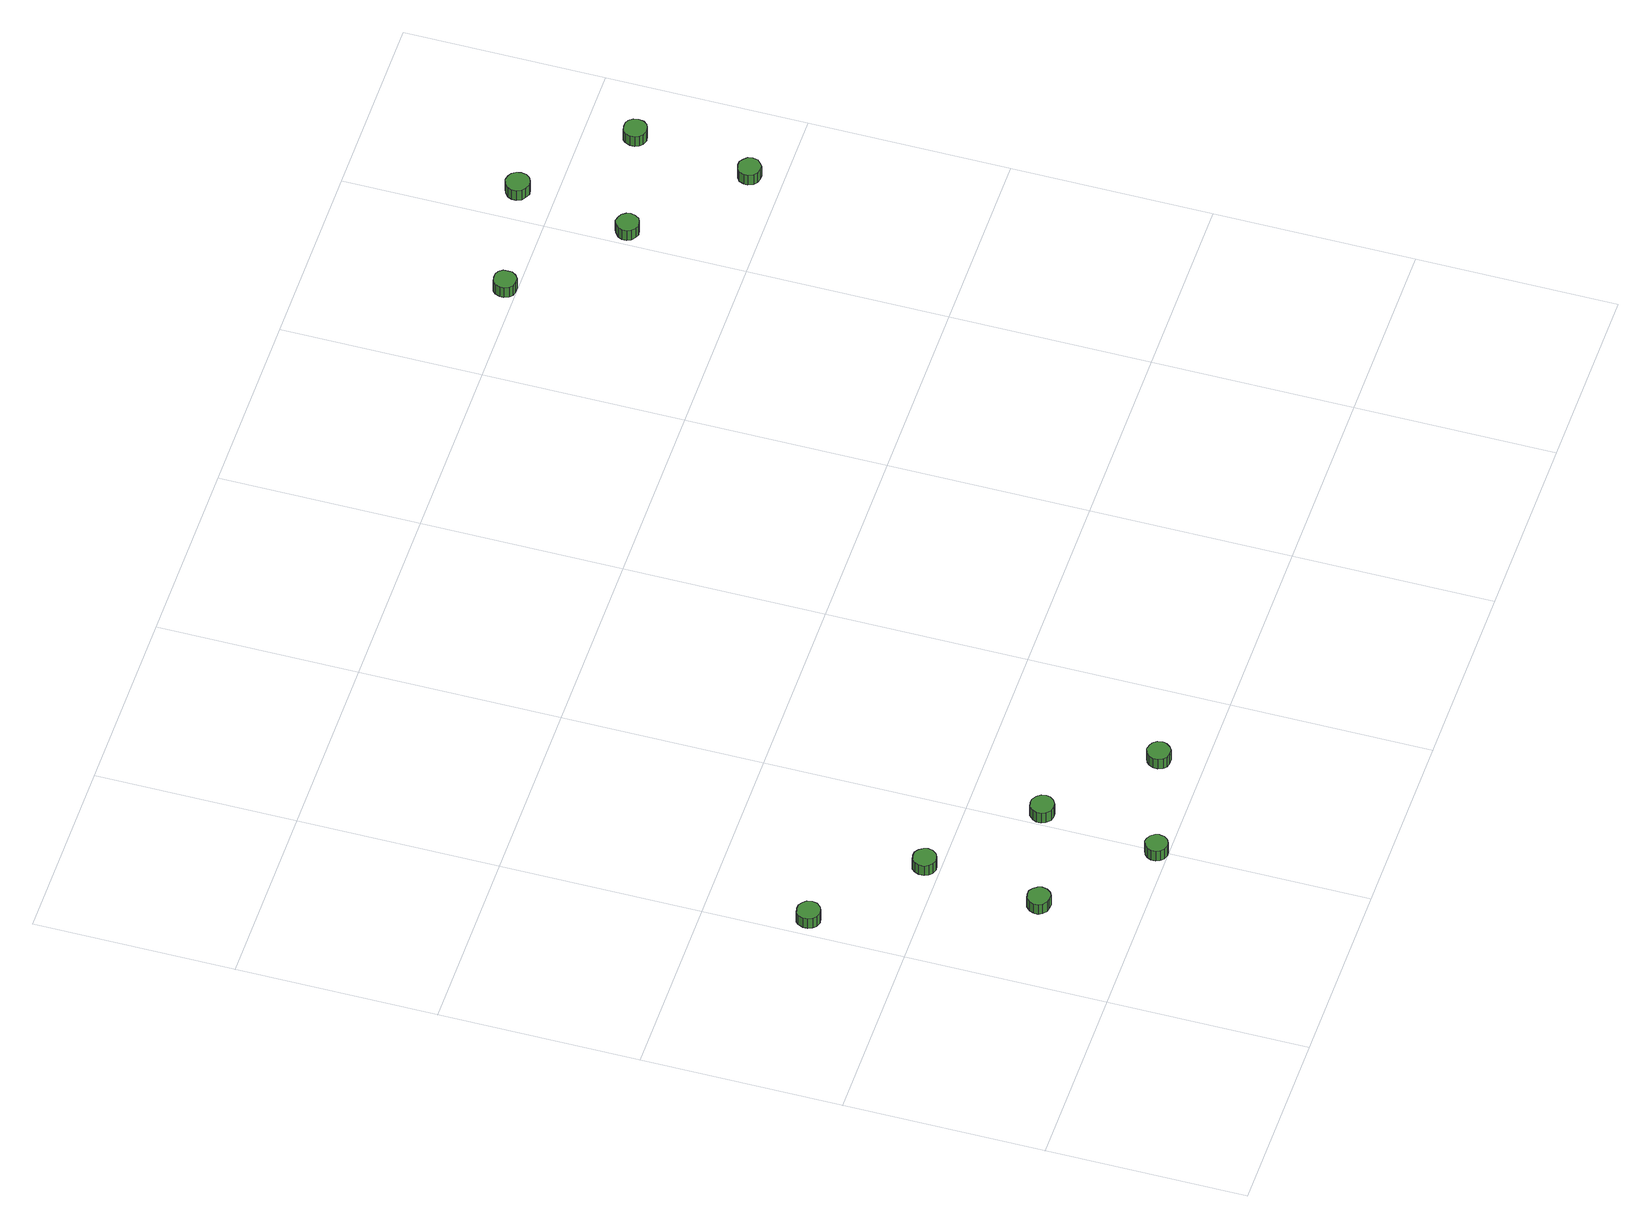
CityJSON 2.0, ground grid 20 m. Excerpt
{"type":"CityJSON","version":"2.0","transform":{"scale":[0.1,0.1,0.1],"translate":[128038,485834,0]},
"CityObjects":{
"tree1":{"type":"SolitaryVegetationObject","attributes":{"function":"something"},"geometry":[{"type":"MultiSurface","lod":"1","boundaries":[[[0,1,2,3,4,5,6,7,8,9,10,11,12,13,14]],[[15,16,17,18,19,20,21,22,23,24,25,26,27,28,29]],[[0,29,28,1]],[[1,28,27,2]],[[2,27,26,3]],[[3,26,25,4]],[[4,25,24,5]],[[5,24,23,6]],[[6,23,22,7]],[[7,22,21,8]],[[8,21,20,9]],[[9,20,19,10]],[[10,19,18,11]],[[11,18,17,12]],[[12,17,16,13]],[[13,16,15,14]],[[14,15,29,0]]]}]},
"tree2":{"type":"SolitaryVegetationObject","attributes":{"function":"something"},"geometry":[{"type":"MultiSurface","lod":"1","boundaries":[[[30,31,32,33,34,35,36,37,38,39,40,41,42,43,44]],[[45,46,47,48,49,50,51,52,53,54,55,56,57,58,59]],[[30,59,58,31]],[[31,58,57,32]],[[32,57,56,33]],[[33,56,55,34]],[[34,55,54,35]],[[35,54,53,36]],[[36,53,52,37]],[[37,52,51,38]],[[38,51,50,39]],[[39,50,49,40]],[[40,49,48,41]],[[41,48,47,42]],[[42,47,46,43]],[[43,46,45,44]],[[44,45,59,30]]]}]},
"tree3":{"type":"SolitaryVegetationObject","attributes":{"function":"something"},"geometry":[{"type":"MultiSurface","lod":"1","boundaries":[[[60,61,62,63,64,65,66,67,68,69,70,71,72,73,74]],[[75,76,77,78,79,80,81,82,83,84,85,86,87,88,89]],[[60,89,88,61]],[[61,88,87,62]],[[62,87,86,63]],[[63,86,85,64]],[[64,85,84,65]],[[65,84,83,66]],[[66,83,82,67]],[[67,82,81,68]],[[68,81,80,69]],[[69,80,79,70]],[[70,79,78,71]],[[71,78,77,72]],[[72,77,76,73]],[[73,76,75,74]],[[74,75,89,60]]]}]},
"tree4":{"type":"SolitaryVegetationObject","attributes":{"function":"something"},"geometry":[{"type":"MultiSurface","lod":"1","boundaries":[[[90,91,92,93,94,95,96,97,98,99,100,101,102,103,104]],[[105,106,107,108,109,110,111,112,113,114,115,116,117,118,119]],[[90,119,118,91]],[[91,118,117,92]],[[92,117,116,93]],[[93,116,115,94]],[[94,115,114,95]],[[95,114,113,96]],[[96,113,112,97]],[[97,112,111,98]],[[98,111,110,99]],[[99,110,109,100]],[[100,109,108,101]],[[101,108,107,102]],[[102,107,106,103]],[[103,106,105,104]],[[104,105,119,90]]]}]},
"tree5":{"type":"SolitaryVegetationObject","attributes":{"function":"something"},"geometry":[{"type":"MultiSurface","lod":"1","boundaries":[[[120,121,122,123,124,125,126,127,128,129,130,131,132,133,134]],[[135,136,137,138,139,140,141,142,143,144,145,146,147,148,149]],[[120,149,148,121]],[[121,148,147,122]],[[122,147,146,123]],[[123,146,145,124]],[[124,145,144,125]],[[125,144,143,126]],[[126,143,142,127]],[[127,142,141,128]],[[128,141,140,129]],[[129,140,139,130]],[[130,139,138,131]],[[131,138,137,132]],[[132,137,136,133]],[[133,136,135,134]],[[134,135,149,120]]]}]},
"tree6":{"type":"SolitaryVegetationObject","attributes":{"function":"something"},"geometry":[{"type":"MultiSurface","lod":"1","boundaries":[[[150,151,152,153,154,155,156,157,158,159,160,161,162,163,164]],[[165,166,167,168,169,170,171,172,173,174,175,176,177,178,179]],[[150,179,178,151]],[[151,178,177,152]],[[152,177,176,153]],[[153,176,175,154]],[[154,175,174,155]],[[155,174,173,156]],[[156,173,172,157]],[[157,172,171,158]],[[158,171,170,159]],[[159,170,169,160]],[[160,169,168,161]],[[161,168,167,162]],[[162,167,166,163]],[[163,166,165,164]],[[164,165,179,150]]]}]},
"tree7":{"type":"SolitaryVegetationObject","attributes":{"function":"something"},"geometry":[{"type":"MultiSurface","lod":"1","boundaries":[[[180,181,182,183,184,185,186,187,188,189,190,191,192,193,194]],[[195,196,197,198,199,200,201,202,203,204,205,206,207,208,209]],[[180,209,208,181]],[[181,208,207,182]],[[182,207,206,183]],[[183,206,205,184]],[[184,205,204,185]],[[185,204,203,186]],[[186,203,202,187]],[[187,202,201,188]],[[188,201,200,189]],[[189,200,199,190]],[[190,199,198,191]],[[191,198,197,192]],[[192,197,196,193]],[[193,196,195,194]],[[194,195,209,180]]]}]},
"tree8":{"type":"SolitaryVegetationObject","attributes":{"function":"something"},"geometry":[{"type":"MultiSurface","lod":"1","boundaries":[[[210,211,212,213,214,215,216,217,218,219,220,221,222,223,224]],[[225,226,227,228,229,230,231,232,233,234,235,236,237,238,239]],[[210,239,238,211]],[[211,238,237,212]],[[212,237,236,213]],[[213,236,235,214]],[[214,235,234,215]],[[215,234,233,216]],[[216,233,232,217]],[[217,232,231,218]],[[218,231,230,219]],[[219,230,229,220]],[[220,229,228,221]],[[221,228,227,222]],[[222,227,226,223]],[[223,226,225,224]],[[224,225,239,210]]]}]},
"tree9":{"type":"SolitaryVegetationObject","attributes":{"function":"something"},"geometry":[{"type":"MultiSurface","lod":"1","boundaries":[[[240,241,242,243,244,245,246,247,248,249,250,251,252,253,254]],[[255,256,257,258,259,260,261,262,263,264,265,266,267,268,269]],[[240,269,268,241]],[[241,268,267,242]],[[242,267,266,243]],[[243,266,265,244]],[[244,265,264,245]],[[245,264,263,246]],[[246,263,262,247]],[[247,262,261,248]],[[248,261,260,249]],[[249,260,259,250]],[[250,259,258,251]],[[251,258,257,252]],[[252,257,256,253]],[[253,256,255,254]],[[254,255,269,240]]]}]},
"tree10":{"type":"SolitaryVegetationObject","attributes":{"function":"something"},"geometry":[{"type":"MultiSurface","lod":"1","boundaries":[[[270,271,272,273,274,275,276,277,278,279,280,281,282,283,284]],[[285,286,287,288,289,290,291,292,293,294,295,296,297,298,299]],[[270,299,298,271]],[[271,298,297,272]],[[272,297,296,273]],[[273,296,295,274]],[[274,295,294,275]],[[275,294,293,276]],[[276,293,292,277]],[[277,292,291,278]],[[278,291,290,279]],[[279,290,289,280]],[[280,289,288,281]],[[281,288,287,282]],[[282,287,286,283]],[[283,286,285,284]],[[284,285,299,270]]]}]},
"tree11":{"type":"SolitaryVegetationObject","attributes":{"function":"something"},"geometry":[{"type":"MultiSurface","lod":"1","boundaries":[[[300,301,302,303,304,305,306,307,308,309,310,311,312,313,314]],[[315,316,317,318,319,320,321,322,323,324,325,326,327,328,329]],[[300,329,328,301]],[[301,328,327,302]],[[302,327,326,303]],[[303,326,325,304]],[[304,325,324,305]],[[305,324,323,306]],[[306,323,322,307]],[[307,322,321,308]],[[308,321,320,309]],[[309,320,319,310]],[[310,319,318,311]],[[311,318,317,312]],[[312,317,316,313]],[[313,316,315,314]],[[314,315,329,300]]]}]}
},
"vertices":[
[32,301,17],[31,306,17],[28,309,17],[24,312,17],[19,312,17],[14,311,17],[11,308,17],[9,303,17],[9,298,17],[11,294,17],[14,291,17],[19,289,17],[24,290,17],[28,292,17],[31,296,17],[31,296,4],[28,292,4],[24,290,4],[19,289,4],[14,291,4],[11,294,4],[9,298,4],[9,303,4],[11,308,4],[14,311,4],[19,312,4],[24,312,4],[28,309,4],[31,306,4],[32,301,4],
[112,98,18],[111,102,18],[108,106,18],[104,109,18],[99,109,18],[95,108,18],[91,104,18],[89,100,18],[89,95,18],[91,91,18],[95,88,18],[99,87,18],[104,87,18],[108,89,18],[111,93,18],[111,93,5],[108,89,5],[104,87,5],[99,87,5],[95,88,5],[91,91,5],[89,95,5],[89,100,5],[91,104,5],[95,108,5],[99,109,5],[104,109,5],[108,106,5],[111,102,5],[112,98,5],
[129,216,17],[128,220,17],[125,224,17],[121,227,17],[116,227,17],[111,226,17],[108,223,17],[106,218,17],[106,213,17],[108,209,17],[111,206,17],[116,204,17],[121,205,17],[125,207,17],[128,211,17],[128,211,4],[125,207,4],[121,205,4],[116,204,4],[111,206,4],[108,209,4],[106,213,4],[106,218,4],[108,223,4],[111,226,4],[116,227,4],[121,227,4],[125,224,4],[128,220,4],[129,216,4],
[209,12,18],[208,16,18],[205,20,18],[201,22,18],[197,23,18],[192,21,18],[189,18,18],[187,14,18],[187,9,18],[189,5,18],[192,2,18],[197,0,18],[201,1,18],[205,3,18],[208,7,18],[208,7,5],[205,3,5],[201,1,5],[197,0,5],[192,2,5],[189,5,5],[187,9,5],[187,14,5],[189,18,5],[192,21,5],[197,23,5],[201,22,5],[205,20,5],[208,16,5],[209,12,5],
[227,129,17],[226,134,17],[223,138,17],[218,141,17],[214,141,17],[209,140,17],[205,136,17],[203,132,17],[203,127,17],[205,123,17],[209,119,17],[214,118,17],[218,118,17],[223,121,17],[226,125,17],[226,125,4],[223,121,4],[218,118,4],[214,118,4],[209,119,4],[205,123,4],[203,127,4],[203,132,4],[205,136,4],[209,140,4],[214,141,4],[218,141,4],[223,138,4],[226,134,4],[227,129,4],
[325,44,17],[324,49,17],[321,53,17],[317,55,17],[312,56,17],[307,54,17],[304,51,17],[302,47,17],[302,42,17],[304,37,17],[307,34,17],[312,33,17],[317,33,17],[321,36,17],[324,40,17],[324,40,4],[321,36,4],[317,33,4],[312,33,4],[307,34,4],[304,37,4],[302,42,4],[302,47,4],[304,51,4],[307,54,4],[312,56,4],[317,55,4],[321,53,4],[324,49,4],[325,44,4],
[724,812,17],[724,817,17],[721,821,17],[717,823,17],[712,823,17],[707,822,17],[704,819,17],[702,814,17],[702,810,17],[704,805,17],[707,802,17],[712,801,17],[717,801,17],[721,804,17],[724,808,17],[724,808,4],[721,804,4],[717,801,4],[712,801,4],[707,802,4],[704,805,4],[702,810,4],[702,814,4],[704,819,4],[707,822,4],[712,823,4],[717,823,4],[721,821,4],[724,817,4],[724,812,4],
[828,723,18],[827,727,18],[824,731,18],[820,733,18],[815,734,18],[811,732,18],[807,729,18],[805,725,18],[805,720,18],[807,716,18],[811,713,18],[815,711,18],[820,712,18],[824,714,18],[827,718,18],[827,718,5],[824,714,5],[820,712,5],[815,711,5],[811,713,5],[807,716,5],[805,720,5],[805,725,5],[807,729,5],[811,732,5],[815,734,5],[820,733,5],[824,731,5],[827,727,5],[828,723,5],
[848,837,18],[847,842,18],[844,846,18],[840,848,18],[835,849,18],[830,847,18],[826,844,18],[824,839,18],[824,835,18],[826,830,18],[830,827,18],[835,825,18],[840,826,18],[844,828,18],[847,832,18],[847,832,5],[844,828,5],[840,826,5],[835,825,5],[830,827,5],[826,830,5],[824,835,5],[824,839,5],[826,844,5],[830,847,5],[835,849,5],[840,848,5],[844,846,5],[847,842,5],[848,837,5],
[929,633,19],[928,638,19],[925,641,19],[921,644,19],[916,644,19],[912,643,19],[908,640,19],[906,635,19],[906,631,19],[908,626,19],[912,623,19],[916,622,19],[921,622,19],[925,625,19],[928,628,19],[928,628,6],[925,625,6],[921,622,6],[916,622,6],[912,623,6],[908,626,6],[906,631,6],[906,635,6],[908,640,6],[912,643,6],[916,644,6],[921,644,6],[925,641,6],[928,638,6],[929,633,6],
[946,751,18],[945,756,18],[942,760,18],[938,762,18],[933,762,18],[928,761,18],[925,758,18],[923,753,18],[923,748,18],[925,744,18],[928,741,18],[933,739,18],[938,740,18],[942,742,18],[945,746,18],[945,746,5],[942,742,5],[938,740,5],[933,739,5],[928,741,5],[925,744,5],[923,748,5],[923,753,5],[925,758,5],[928,761,5],[933,762,5],[938,762,5],[942,760,5],[945,756,5],[946,751,5]
]}
